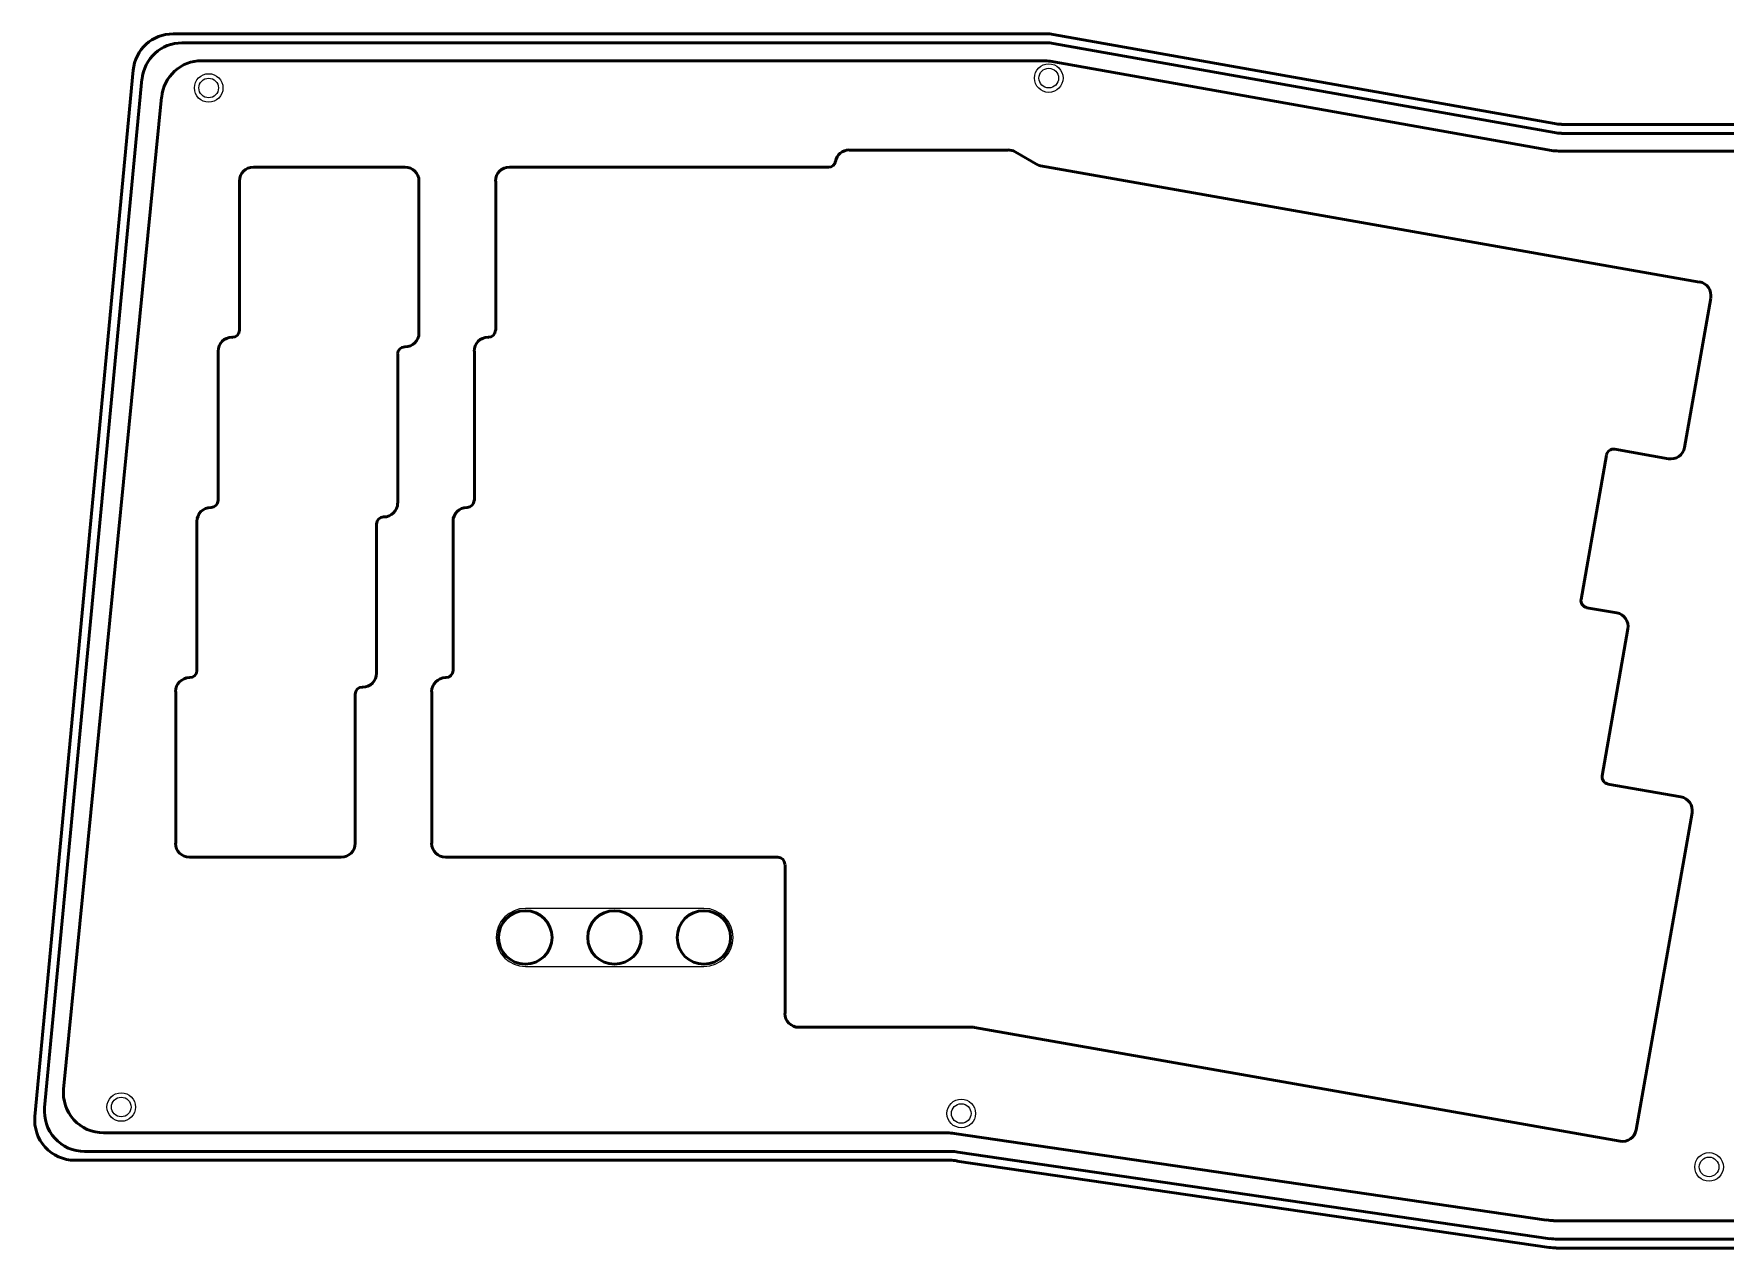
# Model space of a CAD drawing. Header units: millimetres. Extents: x -1387 to -394, y -226 to 220.
# Drawn here: x -830.8 to -641.3, y -27.1 to 108.9 of the extents above; entities that cross this region are included whole.
import ezdxf

# ---------------------------------------------------------------- set-up
doc = ezdxf.new("R2010")
doc.units = ezdxf.units.MM
doc.header["$MEASUREMENT"] = 0
doc.layers.add('Layer 1', color=7, linetype='Continuous')

msp = doc.modelspace()

# ---------------------------------------------------------------- linework, layer by layer
at = {"layer": 'Layer 1', "color": 250, "lineweight": 20}
for centre, major_axis in [((-811.1941, 102.8396), (0, 1.6)), ((-717.1038, 103.9462), (0, 1.6)), ((-717.1038, 103.9462), (0, 1.1)), ((-811.1941, 102.8396), (0, 1.1)), ((-820.9886, -11.2809), (0, 1.6)), ((-820.9886, -11.2809), (0, 1.1)), ((-726.9074, -12.0074), (0, 1.6)), ((-726.9074, -12.0074), (0, 1.1)), ((-643.1543, -17.9935), (0, 1.6)), ((-643.1543, -17.9935), (0, 1.6)), ((-643.1543, -17.9935), (0, 1.1)), ((-643.1543, -17.9935), (0, 1.1))]:
    msp.add_ellipse(centre, major_axis=major_axis, ratio=1, dxfattribs=at)
at = {"layer": 'Layer 1', "color": 250, "lineweight": 50}
for points in [[(-815.1694, 108.9026), (-817.4904, 108.9026), (-819.4303, 107.1366), (-819.6476, 104.8258)], [(-815.18, 108.9026), (-815.18, 108.9026), (-717.3968, 108.9026), (-717.3968, 108.9026)], [(-716.5981, 108.833), (-716.8582, 108.8793), (-717.1219, 108.9026), (-717.3862, 108.9026)], [(-716.6136, 108.8391), (-716.6136, 108.8391), (-660.4796, 98.8485), (-660.4796, 98.8485)], [(-814.1772, 107.8938), (-816.4982, 107.8938), (-818.4381, 106.1278), (-818.6554, 103.817)], [(-814.1878, 107.8938), (-814.1878, 107.8938), (-717.3968, 107.8938), (-717.3968, 107.8938)], [(-716.5981, 107.8242), (-716.8582, 107.8705), (-717.1219, 107.8938), (-717.3862, 107.8938)], [(-716.6136, 107.8303), (-716.6136, 107.8303), (-660.4796, 97.8397), (-660.4796, 97.8397)], [(-830.6781, -12.3361), (-830.6781, -12.3361), (-819.6674, 104.8175), (-819.6674, 104.8175)], [(-829.5927, -11.3449), (-829.5927, -11.3449), (-818.6752, 103.8087), (-818.6752, 103.8087)], [(-660.4739, 98.8545), (-660.2138, 98.8082), (-659.9501, 98.785), (-659.6858, 98.785)], [(-660.4739, 97.8457), (-660.2138, 97.7994), (-659.9501, 97.7762), (-659.6858, 97.7762)], [(-740.9852, 94.6155), (-740.8536, 95.3585), (-740.2078, 95.8999), (-739.4533, 95.8999)], [(-740.9852, 94.6155), (-740.8536, 95.3585), (-740.2078, 95.8999), (-739.4533, 95.8999)], [(-721.6415, 95.8788), (-721.6415, 95.8788), (-739.4427, 95.8788), (-739.4427, 95.8788)], [(-721.6415, 95.8788), (-721.6415, 95.8788), (-739.4427, 95.8788), (-739.4427, 95.8788)], [(-721.6521, 95.9), (-721.3832, 95.9), (-721.1188, 95.8302), (-720.8849, 95.6976)], [(-721.6521, 95.9), (-721.3832, 95.9), (-721.1188, 95.8302), (-720.8849, 95.6976)], [(-718.276, 94.2066), (-718.276, 94.2066), (-720.8795, 95.6883), (-720.8795, 95.6883)], [(-718.276, 94.2066), (-718.276, 94.2066), (-720.8795, 95.6883), (-720.8795, 95.6883)], [(-807.7475, 92.418), (-807.7475, 93.2772), (-807.051, 93.9738), (-806.1918, 93.9738)], [(-807.7475, 92.418), (-807.7475, 93.2772), (-807.051, 93.9738), (-806.1918, 93.9738)], [(-789.1844, 93.9526), (-789.1844, 93.9526), (-806.1812, 93.9526), (-806.1812, 93.9526)], [(-789.1844, 93.9526), (-789.1844, 93.9526), (-806.1812, 93.9526), (-806.1812, 93.9526)], [(-789.1949, 93.9738), (-788.3357, 93.9738), (-787.6392, 93.2773), (-787.6392, 92.418)], [(-789.1949, 93.9738), (-788.3357, 93.9738), (-787.6392, 93.2773), (-787.6392, 92.418)], [(-779.0667, 92.418), (-779.0667, 93.2772), (-778.3702, 93.9738), (-777.5109, 93.9738)], [(-779.0667, 92.418), (-779.0667, 93.2772), (-778.3702, 93.9738), (-777.5109, 93.9738)], [(-741.7499, 93.9526), (-741.7499, 93.9526), (-777.5004, 93.9526), (-777.5004, 93.9526)], [(-741.7499, 93.9526), (-741.7499, 93.9526), (-777.5004, 93.9526), (-777.5004, 93.9526)], [(-740.9788, 94.6291), (-741.046, 94.25), (-741.3754, 93.9738), (-741.7604, 93.9738)], [(-740.9788, 94.6291), (-741.046, 94.25), (-741.3754, 93.9738), (-741.7604, 93.9738)], [(-718.0434, 94.134), (-718.1325, 94.1497), (-718.2183, 94.1805), (-718.297, 94.2252)], [(-718.0434, 94.134), (-718.1325, 94.1497), (-718.2183, 94.1805), (-718.297, 94.2252)], [(-644.2139, 81.1045), (-644.2139, 81.1045), (-718.022, 94.122), (-718.022, 94.122)], [(-644.2139, 81.1045), (-644.2139, 81.1045), (-718.022, 94.122), (-718.022, 94.122)], [(-807.7475, 92.4075), (-807.7475, 92.4075), (-807.7475, 75.707), (-807.7475, 75.707)], [(-807.7475, 92.4075), (-807.7475, 92.4075), (-807.7475, 75.707), (-807.7475, 75.707)], [(-787.6392, 75.3895), (-787.6392, 75.3895), (-787.6392, 92.4075), (-787.6392, 92.4075)], [(-787.6392, 75.3895), (-787.6392, 75.3895), (-787.6392, 92.4075), (-787.6392, 92.4075)], [(-779.0455, 92.4075), (-779.0455, 92.4075), (-779.0455, 75.707), (-779.0455, 75.707)], [(-779.0455, 92.4075), (-779.0455, 92.4075), (-779.0455, 75.707), (-779.0455, 75.707)], [(-644.2295, 81.1232), (-643.3833, 80.974), (-642.8183, 80.1671), (-642.9675, 79.3209)], [(-644.2295, 81.1232), (-643.3833, 80.974), (-642.8183, 80.1671), (-642.9675, 79.3209)], [(-645.9072, 62.5625), (-645.9072, 62.5625), (-642.9439, 79.3053), (-642.9439, 79.3053)], [(-645.9072, 62.5625), (-645.9072, 62.5625), (-642.9439, 79.3053), (-642.9439, 79.3053)], [(-810.1394, 73.368), (-810.1394, 74.2273), (-809.4428, 74.9238), (-808.5836, 74.9238)], [(-810.1394, 73.368), (-810.1394, 74.2273), (-809.4428, 74.9238), (-808.5836, 74.9238)], [(-808.5307, 74.9026), (-808.5307, 74.9026), (-808.573, 74.9026), (-808.573, 74.9026)], [(-808.5307, 74.9026), (-808.5307, 74.9026), (-808.573, 74.9026), (-808.573, 74.9026)], [(-807.7475, 75.7175), (-807.7475, 75.2792), (-808.1029, 74.9238), (-808.5413, 74.9238)], [(-807.7475, 75.7175), (-807.7475, 75.2792), (-808.1029, 74.9238), (-808.5413, 74.9238)], [(-787.6392, 75.4), (-787.6392, 74.5408), (-788.3357, 73.8443), (-789.1949, 73.8443)], [(-787.6392, 75.4), (-787.6392, 74.5408), (-788.3357, 73.8443), (-789.1949, 73.8443)], [(-781.4585, 73.368), (-781.4585, 74.2272), (-780.762, 74.9238), (-779.9028, 74.9238)], [(-781.4585, 73.368), (-781.4585, 74.2272), (-780.762, 74.9238), (-779.9028, 74.9238)], [(-779.8499, 74.9026), (-779.8499, 74.9026), (-779.8922, 74.9026), (-779.8922, 74.9026)], [(-779.8499, 74.9026), (-779.8499, 74.9026), (-779.8922, 74.9026), (-779.8922, 74.9026)], [(-779.0667, 75.7175), (-779.0667, 75.2792), (-779.4221, 74.9238), (-779.8604, 74.9238)], [(-779.0667, 75.7175), (-779.0667, 75.2792), (-779.4221, 74.9238), (-779.8604, 74.9238)], [(-810.1182, 73.3575), (-810.1182, 73.3575), (-810.1182, 56.657), (-810.1182, 56.657)], [(-810.1182, 73.3575), (-810.1182, 73.3575), (-810.1182, 56.657), (-810.1182, 56.657)], [(-790.031, 73.0505), (-790.031, 73.4889), (-789.6756, 73.8443), (-789.2373, 73.8443)], [(-790.031, 73.0505), (-790.031, 73.4889), (-789.6756, 73.8443), (-789.2373, 73.8443)], [(-790.0099, 56.3395), (-790.0099, 56.3395), (-790.0099, 73.04), (-790.0099, 73.04)], [(-790.0099, 56.3395), (-790.0099, 56.3395), (-790.0099, 73.04), (-790.0099, 73.04)], [(-789.2267, 73.8443), (-789.2267, 73.8443), (-789.1844, 73.8443), (-789.1844, 73.8443)], [(-789.2267, 73.8443), (-789.2267, 73.8443), (-789.1844, 73.8443), (-789.1844, 73.8443)], [(-781.4374, 73.3575), (-781.4374, 73.3575), (-781.4374, 56.657), (-781.4374, 56.657)], [(-781.4374, 73.3575), (-781.4374, 73.3575), (-781.4374, 56.657), (-781.4374, 56.657)], [(-645.9096, 62.5781), (-646.0588, 61.7319), (-646.8657, 61.1669), (-647.7119, 61.3161)], [(-645.9096, 62.5781), (-646.0588, 61.7319), (-646.8657, 61.1669), (-647.7119, 61.3161)], [(-657.4854, 45.5656), (-657.4854, 45.5656), (-654.6279, 61.7158), (-654.6279, 61.7158)], [(-657.4854, 45.5656), (-657.4854, 45.5656), (-654.6279, 61.7158), (-654.6279, 61.7158)], [(-654.637, 61.7372), (-654.5608, 62.169), (-654.1491, 62.4572), (-653.7174, 62.3811)], [(-654.637, 61.7372), (-654.5608, 62.169), (-654.1491, 62.4572), (-653.7174, 62.3811)], [(-653.7177, 62.372), (-653.7177, 62.372), (-647.7064, 61.3136), (-647.7064, 61.3136)], [(-653.7177, 62.372), (-653.7177, 62.372), (-647.7064, 61.3136), (-647.7064, 61.3136)], [(-812.51, 54.2969), (-812.51, 55.1561), (-811.8135, 55.8526), (-810.9543, 55.8526)], [(-812.51, 54.2969), (-812.51, 55.1561), (-811.8135, 55.8526), (-810.9543, 55.8526)], [(-810.9225, 55.8526), (-810.9225, 55.8526), (-810.9437, 55.8526), (-810.9437, 55.8526)], [(-810.9225, 55.8526), (-810.9225, 55.8526), (-810.9437, 55.8526), (-810.9437, 55.8526)], [(-810.1394, 56.6675), (-810.1394, 56.2292), (-810.4947, 55.8738), (-810.9331, 55.8738)], [(-810.1394, 56.6675), (-810.1394, 56.2292), (-810.4947, 55.8738), (-810.9331, 55.8738)], [(-790.031, 56.35), (-790.031, 55.4908), (-790.7275, 54.7943), (-791.5868, 54.7943)], [(-790.031, 56.35), (-790.031, 55.4908), (-790.7275, 54.7943), (-791.5868, 54.7943)], [(-783.8292, 54.2969), (-783.8292, 55.1561), (-783.1327, 55.8526), (-782.2734, 55.8526)], [(-783.8292, 54.2969), (-783.8292, 55.1561), (-783.1327, 55.8526), (-782.2734, 55.8526)], [(-782.2417, 55.8526), (-782.2417, 55.8526), (-782.2629, 55.8526), (-782.2629, 55.8526)], [(-782.2417, 55.8526), (-782.2417, 55.8526), (-782.2629, 55.8526), (-782.2629, 55.8526)], [(-781.4585, 56.6675), (-781.4585, 56.2292), (-781.8139, 55.8738), (-782.2523, 55.8738)], [(-781.4585, 56.6675), (-781.4585, 56.2292), (-781.8139, 55.8738), (-782.2523, 55.8738)], [(-812.51, 54.2863), (-812.51, 54.2863), (-812.51, 37.5858), (-812.51, 37.5858)], [(-812.51, 54.2863), (-812.51, 54.2863), (-812.51, 37.5858), (-812.51, 37.5858)], [(-792.4017, 54.0005), (-792.4017, 54.4389), (-792.0463, 54.7943), (-791.6079, 54.7943)], [(-792.4017, 54.0005), (-792.4017, 54.4389), (-792.0463, 54.7943), (-791.6079, 54.7943)], [(-792.4017, 37.2895), (-792.4017, 37.2895), (-792.4017, 53.99), (-792.4017, 53.99)], [(-792.4017, 37.2895), (-792.4017, 37.2895), (-792.4017, 53.99), (-792.4017, 53.99)], [(-791.5974, 54.7943), (-791.5974, 54.7943), (-791.5762, 54.7943), (-791.5762, 54.7943)], [(-791.5974, 54.7943), (-791.5974, 54.7943), (-791.5762, 54.7943), (-791.5762, 54.7943)], [(-783.808, 54.2863), (-783.808, 54.2863), (-783.808, 37.5858), (-783.808, 37.5858)], [(-783.808, 54.2863), (-783.808, 54.2863), (-783.808, 37.5858), (-783.808, 37.5858)], [(-656.8506, 44.6675), (-657.2823, 44.7436), (-657.5706, 45.1553), (-657.4945, 45.587)], [(-656.8506, 44.6675), (-657.2823, 44.7436), (-657.5706, 45.1553), (-657.4945, 45.587)], [(-653.4849, 44.0628), (-653.4849, 44.0628), (-656.8292, 44.6343), (-656.8292, 44.6343)], [(-653.4849, 44.0628), (-653.4849, 44.0628), (-656.8292, 44.6343), (-656.8292, 44.6343)], [(-653.5005, 44.0603), (-652.6543, 43.9112), (-652.0893, 43.1043), (-652.2385, 42.2581)], [(-653.5005, 44.0603), (-652.6543, 43.9112), (-652.0893, 43.1043), (-652.2385, 42.2581)], [(-655.1359, 25.8171), (-655.1359, 25.8171), (-652.236, 42.2636), (-652.236, 42.2636)], [(-655.1359, 25.8171), (-655.1359, 25.8171), (-652.236, 42.2636), (-652.236, 42.2636)], [(-814.9019, 35.2469), (-814.9019, 36.1061), (-814.2053, 36.8026), (-813.3461, 36.8026)], [(-814.9019, 35.2469), (-814.9019, 36.1061), (-814.2053, 36.8026), (-813.3461, 36.8026)], [(-813.2932, 36.8026), (-813.2932, 36.8026), (-813.3355, 36.8026), (-813.3355, 36.8026)], [(-813.2932, 36.8026), (-813.2932, 36.8026), (-813.3355, 36.8026), (-813.3355, 36.8026)], [(-812.51, 37.5964), (-812.51, 37.158), (-812.8654, 36.8026), (-813.3038, 36.8026)], [(-812.51, 37.5964), (-812.51, 37.158), (-812.8654, 36.8026), (-813.3038, 36.8026)], [(-792.4017, 37.3), (-792.4017, 36.4408), (-793.0982, 35.7443), (-793.9574, 35.7443)], [(-792.4017, 37.3), (-792.4017, 36.4408), (-793.0982, 35.7443), (-793.9574, 35.7443)], [(-786.221, 35.2469), (-786.221, 36.1061), (-785.5245, 36.8026), (-784.6653, 36.8026)], [(-786.221, 35.2469), (-786.221, 36.1061), (-785.5245, 36.8026), (-784.6653, 36.8026)], [(-784.6124, 36.8026), (-784.6124, 36.8026), (-784.6547, 36.8026), (-784.6547, 36.8026)], [(-784.6124, 36.8026), (-784.6124, 36.8026), (-784.6547, 36.8026), (-784.6547, 36.8026)], [(-783.8292, 37.5964), (-783.8292, 37.158), (-784.1846, 36.8026), (-784.6229, 36.8026)], [(-783.8292, 37.5964), (-783.8292, 37.158), (-784.1846, 36.8026), (-784.6229, 36.8026)], [(-814.8807, 35.2363), (-814.8807, 35.2363), (-814.8807, 18.2395), (-814.8807, 18.2395)], [(-814.8807, 35.2363), (-814.8807, 35.2363), (-814.8807, 18.2395), (-814.8807, 18.2395)], [(-794.7935, 34.9505), (-794.7935, 35.3889), (-794.4381, 35.7443), (-793.9998, 35.7443)], [(-794.7935, 34.9505), (-794.7935, 35.3889), (-794.4381, 35.7443), (-793.9998, 35.7443)], [(-794.7724, 18.2395), (-794.7724, 18.2395), (-794.7724, 34.94), (-794.7724, 34.94)], [(-794.7724, 18.2395), (-794.7724, 18.2395), (-794.7724, 34.94), (-794.7724, 34.94)], [(-793.9892, 35.7443), (-793.9892, 35.7443), (-793.9469, 35.7443), (-793.9469, 35.7443)], [(-793.9892, 35.7443), (-793.9892, 35.7443), (-793.9469, 35.7443), (-793.9469, 35.7443)], [(-786.1999, 35.2363), (-786.1999, 35.2363), (-786.1999, 18.2395), (-786.1999, 18.2395)], [(-786.1999, 35.2363), (-786.1999, 35.2363), (-786.1999, 18.2395), (-786.1999, 18.2395)], [(-654.4799, 24.8978), (-654.9116, 24.9739), (-655.1999, 25.3856), (-655.1238, 25.8173)], [(-654.4799, 24.8978), (-654.9116, 24.9739), (-655.1999, 25.3856), (-655.1238, 25.8173)], [(-646.3094, 23.4465), (-646.3094, 23.4465), (-654.4797, 24.8858), (-654.4797, 24.8858)], [(-646.3094, 23.4465), (-646.3094, 23.4465), (-654.4797, 24.8858), (-654.4797, 24.8858)], [(-646.325, 23.4652), (-645.4788, 23.316), (-644.9138, 22.5091), (-645.063, 21.6629)], [(-646.325, 23.4652), (-645.4788, 23.316), (-644.9138, 22.5091), (-645.063, 21.6629)], [(-651.3259, -13.8492), (-651.3259, -13.8492), (-645.0605, 21.6473), (-645.0605, 21.6473)], [(-651.3259, -13.8492), (-651.3259, -13.8492), (-645.0605, 21.6473), (-645.0605, 21.6473)], [(-813.3461, 16.6943), (-814.2053, 16.6943), (-814.9019, 17.3908), (-814.9019, 18.25)], [(-813.3461, 16.6943), (-814.2053, 16.6943), (-814.9019, 17.3908), (-814.9019, 18.25)], [(-794.7935, 18.25), (-794.7935, 17.3908), (-795.49, 16.6943), (-796.3493, 16.6943)], [(-794.7935, 18.25), (-794.7935, 17.3908), (-795.49, 16.6943), (-796.3493, 16.6943)], [(-784.6653, 16.6943), (-785.5245, 16.6943), (-786.221, 17.3908), (-786.221, 18.25)], [(-784.6653, 16.6943), (-785.5245, 16.6943), (-786.221, 17.3908), (-786.221, 18.25)], [(-813.3355, 16.6943), (-813.3355, 16.6943), (-796.3387, 16.6943), (-796.3387, 16.6943)], [(-813.3355, 16.6943), (-813.3355, 16.6943), (-796.3387, 16.6943), (-796.3387, 16.6943)], [(-784.6547, 16.6943), (-784.6547, 16.6943), (-747.4437, 16.6943), (-747.4437, 16.6943)], [(-784.6547, 16.6943), (-784.6547, 16.6943), (-747.4437, 16.6943), (-747.4437, 16.6943)], [(-747.4543, 16.6943), (-747.0159, 16.6943), (-746.6605, 16.3389), (-746.6605, 15.9005)], [(-747.4543, 16.6943), (-747.0159, 16.6943), (-746.6605, 16.3389), (-746.6605, 15.9005)], [(-746.6394, 15.89), (-746.6394, 15.89), (-746.6394, -0.8105), (-746.6394, -0.8105)], [(-746.6394, 15.89), (-746.6394, 15.89), (-746.6394, -0.8105), (-746.6394, -0.8105)], [(-745.1048, -2.3557), (-745.964, -2.3557), (-746.6605, -1.6592), (-746.6605, -0.8)], [(-745.1048, -2.3557), (-745.964, -2.3557), (-746.6605, -1.6592), (-746.6605, -0.8)], [(-745.0942, -2.3557), (-745.0942, -2.3557), (-725.5362, -2.3557), (-725.5362, -2.3557)], [(-745.0942, -2.3557), (-745.0942, -2.3557), (-725.5362, -2.3557), (-725.5362, -2.3557)], [(-725.5468, -2.3557), (-725.5006, -2.3557), (-725.4545, -2.3597), (-725.409, -2.3678)], [(-725.5468, -2.3557), (-725.5006, -2.3557), (-725.4545, -2.3597), (-725.409, -2.3678)], [(-725.4092, -2.3769), (-725.4092, -2.3769), (-653.125, -15.1192), (-653.125, -15.1192)], [(-725.4092, -2.3769), (-725.4092, -2.3769), (-653.125, -15.1192), (-653.125, -15.1192)], [(-651.3283, -13.8547), (-651.4775, -14.7009), (-652.2844, -15.2659), (-653.1305, -15.1168)], [(-651.3283, -13.8547), (-651.4775, -14.7009), (-652.2844, -15.2659), (-653.1305, -15.1168)], [(-728.0853, -16.2556), (-728.0853, -16.2556), (-825.1053, -16.2556), (-825.1053, -16.2556)], [(-727.2867, -16.3252), (-727.5468, -16.2789), (-727.8105, -16.2556), (-728.0747, -16.2556)], [(-660.9658, -26.0347), (-660.9658, -26.0347), (-727.3022, -16.3403), (-727.3022, -16.3403)], [(-728.1785, -17.2468), (-728.1785, -17.2468), (-826.1907, -17.2468), (-826.1907, -17.2468)], [(-727.3799, -17.3164), (-727.64, -17.2701), (-727.9037, -17.2468), (-728.1679, -17.2468)], [(-661.059, -27.0259), (-661.059, -27.0259), (-727.3954, -17.3315), (-727.3954, -17.3315)], [(-660.9602, -26.0074), (-660.7, -26.0537), (-660.4363, -26.077), (-660.1721, -26.077)], [(-660.1827, -26.0982), (-660.1827, -26.0982), (-627.1204, -26.0982), (-627.1204, -26.0982)], [(-661.0534, -26.9986), (-660.7932, -27.0449), (-660.5295, -27.0682), (-660.2653, -27.0682)], [(-660.2759, -27.0894), (-660.2759, -27.0894), (-627.2136, -27.0894), (-627.2136, -27.0894)]]:
    msp.add_open_spline(points, degree=3, dxfattribs=at)
at = {"layer": 'Layer 1', "color": 154, "lineweight": 50}
for points in [[(-811.9806, 105.8949), (-814.3016, 105.8949), (-816.2415, 104.1289), (-816.4588, 101.8181)], [(-811.9912, 105.8949), (-811.9912, 105.8949), (-717.7137, 105.8949), (-717.7137, 105.8949)], [(-716.915, 105.8253), (-717.1751, 105.8716), (-717.4388, 105.8949), (-717.7031, 105.8949)], [(-716.9305, 105.8314), (-716.9305, 105.8314), (-660.7965, 95.8408), (-660.7965, 95.8408)], [(-827.4651, -9.2648), (-827.4651, -9.2648), (-816.4786, 101.8098), (-816.4786, 101.8098)], [(-740.9852, 94.6155), (-740.8536, 95.3585), (-740.2078, 95.8999), (-739.4533, 95.8999)], [(-721.6415, 95.8788), (-721.6415, 95.8788), (-739.4427, 95.8788), (-739.4427, 95.8788)], [(-721.6521, 95.9), (-721.3832, 95.9), (-721.1188, 95.8302), (-720.8849, 95.6976)], [(-718.276, 94.2066), (-718.276, 94.2066), (-720.8795, 95.6883), (-720.8795, 95.6883)], [(-660.7908, 95.8468), (-660.5307, 95.8005), (-660.267, 95.7773), (-660.0027, 95.7773)], [(-807.7475, 92.418), (-807.7475, 93.2772), (-807.051, 93.9738), (-806.1918, 93.9738)], [(-789.1844, 93.9526), (-789.1844, 93.9526), (-806.1812, 93.9526), (-806.1812, 93.9526)], [(-789.1949, 93.9738), (-788.3357, 93.9738), (-787.6392, 93.2773), (-787.6392, 92.418)], [(-779.0667, 92.418), (-779.0667, 93.2772), (-778.3702, 93.9738), (-777.5109, 93.9738)], [(-741.7499, 93.9526), (-741.7499, 93.9526), (-777.5004, 93.9526), (-777.5004, 93.9526)], [(-740.9788, 94.6291), (-741.046, 94.25), (-741.3754, 93.9738), (-741.7604, 93.9738)], [(-718.0434, 94.134), (-718.1325, 94.1497), (-718.2183, 94.1805), (-718.297, 94.2252)], [(-644.2139, 81.1045), (-644.2139, 81.1045), (-718.022, 94.122), (-718.022, 94.122)], [(-807.7475, 92.4075), (-807.7475, 92.4075), (-807.7475, 75.707), (-807.7475, 75.707)], [(-787.6392, 75.3895), (-787.6392, 75.3895), (-787.6392, 92.4075), (-787.6392, 92.4075)], [(-779.0455, 92.4075), (-779.0455, 92.4075), (-779.0455, 75.707), (-779.0455, 75.707)], [(-644.2295, 81.1232), (-643.3833, 80.974), (-642.8183, 80.1671), (-642.9675, 79.3209)], [(-645.9072, 62.5625), (-645.9072, 62.5625), (-642.9439, 79.3053), (-642.9439, 79.3053)], [(-810.1394, 73.368), (-810.1394, 74.2273), (-809.4428, 74.9238), (-808.5836, 74.9238)], [(-808.5307, 74.9026), (-808.5307, 74.9026), (-808.573, 74.9026), (-808.573, 74.9026)], [(-807.7475, 75.7175), (-807.7475, 75.2792), (-808.1029, 74.9238), (-808.5413, 74.9238)], [(-787.6392, 75.4), (-787.6392, 74.5408), (-788.3357, 73.8443), (-789.1949, 73.8443)], [(-781.4585, 73.368), (-781.4585, 74.2272), (-780.762, 74.9238), (-779.9028, 74.9238)], [(-779.8499, 74.9026), (-779.8499, 74.9026), (-779.8922, 74.9026), (-779.8922, 74.9026)], [(-779.0667, 75.7175), (-779.0667, 75.2792), (-779.4221, 74.9238), (-779.8604, 74.9238)], [(-810.1182, 73.3575), (-810.1182, 73.3575), (-810.1182, 56.657), (-810.1182, 56.657)], [(-790.031, 73.0505), (-790.031, 73.4889), (-789.6756, 73.8443), (-789.2373, 73.8443)], [(-790.0099, 56.3395), (-790.0099, 56.3395), (-790.0099, 73.04), (-790.0099, 73.04)], [(-789.2267, 73.8443), (-789.2267, 73.8443), (-789.1844, 73.8443), (-789.1844, 73.8443)], [(-781.4374, 73.3575), (-781.4374, 73.3575), (-781.4374, 56.657), (-781.4374, 56.657)], [(-645.9096, 62.5781), (-646.0588, 61.7319), (-646.8657, 61.1669), (-647.7119, 61.3161)], [(-657.4854, 45.5656), (-657.4854, 45.5656), (-654.6279, 61.7158), (-654.6279, 61.7158)], [(-654.637, 61.7372), (-654.5608, 62.169), (-654.1491, 62.4572), (-653.7174, 62.3811)], [(-653.7177, 62.372), (-653.7177, 62.372), (-647.7064, 61.3136), (-647.7064, 61.3136)], [(-812.51, 54.2969), (-812.51, 55.1561), (-811.8135, 55.8526), (-810.9543, 55.8526)], [(-810.9225, 55.8526), (-810.9225, 55.8526), (-810.9437, 55.8526), (-810.9437, 55.8526)], [(-810.1394, 56.6675), (-810.1394, 56.2292), (-810.4947, 55.8738), (-810.9331, 55.8738)], [(-790.031, 56.35), (-790.031, 55.4908), (-790.7275, 54.7943), (-791.5868, 54.7943)], [(-783.8292, 54.2969), (-783.8292, 55.1561), (-783.1327, 55.8526), (-782.2734, 55.8526)], [(-782.2417, 55.8526), (-782.2417, 55.8526), (-782.2629, 55.8526), (-782.2629, 55.8526)], [(-781.4585, 56.6675), (-781.4585, 56.2292), (-781.8139, 55.8738), (-782.2523, 55.8738)], [(-812.51, 54.2863), (-812.51, 54.2863), (-812.51, 37.5858), (-812.51, 37.5858)], [(-792.4017, 54.0005), (-792.4017, 54.4389), (-792.0463, 54.7943), (-791.6079, 54.7943)], [(-792.4017, 37.2895), (-792.4017, 37.2895), (-792.4017, 53.99), (-792.4017, 53.99)], [(-791.5974, 54.7943), (-791.5974, 54.7943), (-791.5762, 54.7943), (-791.5762, 54.7943)], [(-783.808, 54.2863), (-783.808, 54.2863), (-783.808, 37.5858), (-783.808, 37.5858)], [(-656.8506, 44.6675), (-657.2823, 44.7436), (-657.5706, 45.1553), (-657.4945, 45.587)], [(-653.4849, 44.0628), (-653.4849, 44.0628), (-656.8292, 44.6343), (-656.8292, 44.6343)], [(-653.5005, 44.0603), (-652.6543, 43.9112), (-652.0893, 43.1043), (-652.2385, 42.2581)], [(-655.1359, 25.8171), (-655.1359, 25.8171), (-652.236, 42.2636), (-652.236, 42.2636)], [(-814.9019, 35.2469), (-814.9019, 36.1061), (-814.2053, 36.8026), (-813.3461, 36.8026)], [(-813.2932, 36.8026), (-813.2932, 36.8026), (-813.3355, 36.8026), (-813.3355, 36.8026)], [(-812.51, 37.5964), (-812.51, 37.158), (-812.8654, 36.8026), (-813.3038, 36.8026)], [(-792.4017, 37.3), (-792.4017, 36.4408), (-793.0982, 35.7443), (-793.9574, 35.7443)], [(-786.221, 35.2469), (-786.221, 36.1061), (-785.5245, 36.8026), (-784.6653, 36.8026)], [(-784.6124, 36.8026), (-784.6124, 36.8026), (-784.6547, 36.8026), (-784.6547, 36.8026)], [(-783.8292, 37.5964), (-783.8292, 37.158), (-784.1846, 36.8026), (-784.6229, 36.8026)], [(-814.8807, 35.2363), (-814.8807, 35.2363), (-814.8807, 18.2395), (-814.8807, 18.2395)], [(-794.7935, 34.9505), (-794.7935, 35.3889), (-794.4381, 35.7443), (-793.9998, 35.7443)], [(-794.7724, 18.2395), (-794.7724, 18.2395), (-794.7724, 34.94), (-794.7724, 34.94)], [(-793.9892, 35.7443), (-793.9892, 35.7443), (-793.9469, 35.7443), (-793.9469, 35.7443)], [(-786.1999, 35.2363), (-786.1999, 35.2363), (-786.1999, 18.2395), (-786.1999, 18.2395)], [(-654.4799, 24.8978), (-654.9116, 24.9739), (-655.1999, 25.3856), (-655.1238, 25.8173)], [(-646.3094, 23.4465), (-646.3094, 23.4465), (-654.4797, 24.8858), (-654.4797, 24.8858)], [(-646.325, 23.4652), (-645.4788, 23.316), (-644.9138, 22.5091), (-645.063, 21.6629)], [(-651.3259, -13.8492), (-651.3259, -13.8492), (-645.0605, 21.6473), (-645.0605, 21.6473)], [(-813.3461, 16.6943), (-814.2053, 16.6943), (-814.9019, 17.3908), (-814.9019, 18.25)], [(-794.7935, 18.25), (-794.7935, 17.3908), (-795.49, 16.6943), (-796.3493, 16.6943)], [(-784.6653, 16.6943), (-785.5245, 16.6943), (-786.221, 17.3908), (-786.221, 18.25)], [(-813.3355, 16.6943), (-813.3355, 16.6943), (-796.3387, 16.6943), (-796.3387, 16.6943)], [(-784.6547, 16.6943), (-784.6547, 16.6943), (-747.4437, 16.6943), (-747.4437, 16.6943)], [(-747.4543, 16.6943), (-747.0159, 16.6943), (-746.6605, 16.3389), (-746.6605, 15.9005)], [(-746.6394, 15.89), (-746.6394, 15.89), (-746.6394, -0.8105), (-746.6394, -0.8105)], [(-745.1048, -2.3557), (-745.964, -2.3557), (-746.6605, -1.6592), (-746.6605, -0.8)], [(-745.0942, -2.3557), (-745.0942, -2.3557), (-725.5362, -2.3557), (-725.5362, -2.3557)], [(-725.5468, -2.3557), (-725.5006, -2.3557), (-725.4545, -2.3597), (-725.409, -2.3678)], [(-725.4092, -2.3769), (-725.4092, -2.3769), (-653.125, -15.1192), (-653.125, -15.1192)], [(-728.4712, -14.1755), (-728.4712, -14.1755), (-822.9777, -14.1755), (-822.9777, -14.1755)], [(-727.6726, -14.2451), (-727.9327, -14.1988), (-728.1964, -14.1755), (-728.4606, -14.1755)], [(-661.3517, -23.9546), (-661.3517, -23.9546), (-727.6881, -14.2602), (-727.6881, -14.2602)], [(-651.3283, -13.8547), (-651.4775, -14.7009), (-652.2844, -15.2659), (-653.1305, -15.1168)], [(-661.3461, -23.9273), (-661.0859, -23.9736), (-660.8222, -23.9969), (-660.558, -23.9969)], [(-660.5686, -24.0181), (-660.5686, -24.0181), (-627.5063, -24.0181), (-627.5063, -24.0181)]]:
    msp.add_open_spline(points, degree=3, dxfattribs=at)
at = {"layer": 'Layer 1', "color": 250, "lineweight": 50}
for points, knots in [([(-626.4437, 98.7638), (-626.4437, 98.7638), (-649.3022, 98.7638), (-649.3022, 98.7638), (-649.3022, 98.7638), (-659.6964, 98.7638), (-659.6964, 98.7638)], [0, 0, 0, 0, 0.5, 0.5, 0.5, 1, 1, 1, 1]), ([(-626.4437, 97.755), (-626.4437, 97.755), (-649.3022, 97.755), (-649.3022, 97.755), (-649.3022, 97.755), (-659.6964, 97.755), (-659.6964, 97.755)], [0, 0, 0, 0, 0.5, 0.5, 0.5, 1, 1, 1, 1]), ([(-778.728, 7.709), (-778.728, 9.3632), (-777.3871, 10.7041), (-775.7329, 10.7041), (-774.0788, 10.7041), (-772.7378, 9.3632), (-772.7378, 7.709), (-772.7378, 6.0549), (-774.0788, 4.7139), (-775.7329, 4.7139), (-777.3871, 4.7139), (-778.728, 6.0549), (-778.728, 7.709)], [0, 0, 0, 0, 0.25, 0.25, 0.25, 0.5, 0.5, 0.5, 0.75, 0.75, 0.75, 1, 1, 1, 1]), ([(-778.728, 7.709), (-778.728, 9.3632), (-777.3871, 10.7041), (-775.7329, 10.7041), (-774.0788, 10.7041), (-772.7378, 9.3632), (-772.7378, 7.709), (-772.7378, 6.0549), (-774.0788, 4.7139), (-775.7329, 4.7139), (-777.3871, 4.7139), (-778.728, 6.0549), (-778.728, 7.709)], [0, 0, 0, 0, 0.25, 0.25, 0.25, 0.5, 0.5, 0.5, 0.75, 0.75, 0.75, 1, 1, 1, 1]), ([(-768.7373, 7.709), (-768.7373, 9.3632), (-767.3964, 10.7041), (-765.7423, 10.7041), (-764.0881, 10.7041), (-762.7472, 9.3632), (-762.7472, 7.709), (-762.7472, 6.0549), (-764.0881, 4.7139), (-765.7423, 4.7139), (-767.3964, 4.7139), (-768.7373, 6.0549), (-768.7373, 7.709)], [0, 0, 0, 0, 0.25, 0.25, 0.25, 0.5, 0.5, 0.5, 0.75, 0.75, 0.75, 1, 1, 1, 1]), ([(-768.7373, 7.709), (-768.7373, 9.3632), (-767.3964, 10.7041), (-765.7423, 10.7041), (-764.0881, 10.7041), (-762.7472, 9.3632), (-762.7472, 7.709), (-762.7472, 6.0549), (-764.0881, 4.7139), (-765.7423, 4.7139), (-767.3964, 4.7139), (-768.7373, 6.0549), (-768.7373, 7.709)], [0, 0, 0, 0, 0.25, 0.25, 0.25, 0.5, 0.5, 0.5, 0.75, 0.75, 0.75, 1, 1, 1, 1]), ([(-758.7255, 7.709), (-758.7255, 9.3632), (-757.3846, 10.7041), (-755.7304, 10.7041), (-754.0763, 10.7041), (-752.7353, 9.3632), (-752.7353, 7.709), (-752.7353, 6.0549), (-754.0763, 4.7139), (-755.7304, 4.7139), (-757.3846, 4.7139), (-758.7255, 6.0549), (-758.7255, 7.709)], [0, 0, 0, 0, 0.25, 0.25, 0.25, 0.5, 0.5, 0.5, 0.75, 0.75, 0.75, 1, 1, 1, 1]), ([(-758.7255, 7.709), (-758.7255, 9.3632), (-757.3846, 10.7041), (-755.7304, 10.7041), (-754.0763, 10.7041), (-752.7353, 9.3632), (-752.7353, 7.709), (-752.7353, 6.0549), (-754.0763, 4.7139), (-755.7304, 4.7139), (-757.3846, 4.7139), (-758.7255, 6.0549), (-758.7255, 7.709)], [0, 0, 0, 0, 0.25, 0.25, 0.25, 0.5, 0.5, 0.5, 0.75, 0.75, 0.75, 1, 1, 1, 1]), ([(-829.5729, -11.3366), (-829.6914, -12.5972), (-829.2732, -13.8494), (-828.4208, -14.7857), (-827.5684, -15.722), (-826.3609, -16.2556), (-825.0947, -16.2556)], [0, 0, 0, 0, 0.5, 0.5, 0.5, 1, 1, 1, 1]), ([(-830.6583, -12.3278), (-830.7768, -13.5884), (-830.3586, -14.8406), (-829.5062, -15.7769), (-828.6538, -16.7132), (-827.4463, -17.2468), (-826.1801, -17.2468)], [0, 0, 0, 0, 0.5, 0.5, 0.5, 1, 1, 1, 1])]:
    msp.add_open_spline(points, degree=3, knots=knots, dxfattribs=at)
at = {"layer": 'Layer 1', "color": 154, "lineweight": 50}
for points in [[(-626.7606, 95.7561), (-626.7606, 95.7561), (-649.6191, 95.7561), (-649.6191, 95.7561), (-649.6191, 95.7561), (-660.0133, 95.7561), (-660.0133, 95.7561)], [(-827.4453, -9.2565), (-827.5638, -10.5171), (-827.1456, -11.7693), (-826.2932, -12.7056), (-825.4408, -13.6419), (-824.2333, -14.1755), (-822.9671, -14.1755)]]:
    msp.add_open_spline(points, degree=3, knots=[0, 0, 0, 0, 0.5, 0.5, 0.5, 1, 1, 1, 1], dxfattribs=at)
at = {"layer": 'Layer 1', "color": 154, "lineweight": 20}
msp.add_open_spline([(-775.728, 10.9615), (-775.728, 10.9615), (-755.7276, 10.9615), (-755.7276, 10.9615), (-753.935, 10.9615), (-752.4698, 9.4956), (-752.4698, 7.7042), (-752.4698, 7.7042), (-752.4698, 7.7039), (-752.4698, 7.7039), (-752.4698, 5.9125), (-753.935, 4.4466), (-755.7276, 4.4466), (-755.7276, 4.4466), (-775.728, 4.4466), (-775.728, 4.4466), (-777.5205, 4.4466), (-778.9857, 5.9125), (-778.9857, 7.7039), (-778.9857, 7.7039), (-778.9857, 7.7042), (-778.9857, 7.7042), (-778.9857, 9.4956), (-777.5205, 10.9615), (-775.728, 10.9615)], degree=3, knots=[0, 0, 0, 0, 0.125, 0.125, 0.125, 0.25, 0.25, 0.25, 0.375, 0.375, 0.375, 0.5, 0.5, 0.5, 0.625, 0.625, 0.625, 0.75, 0.75, 0.75, 0.875, 0.875, 0.875, 1, 1, 1, 1], dxfattribs=at)

doc.saveas('drawing.dxf')
